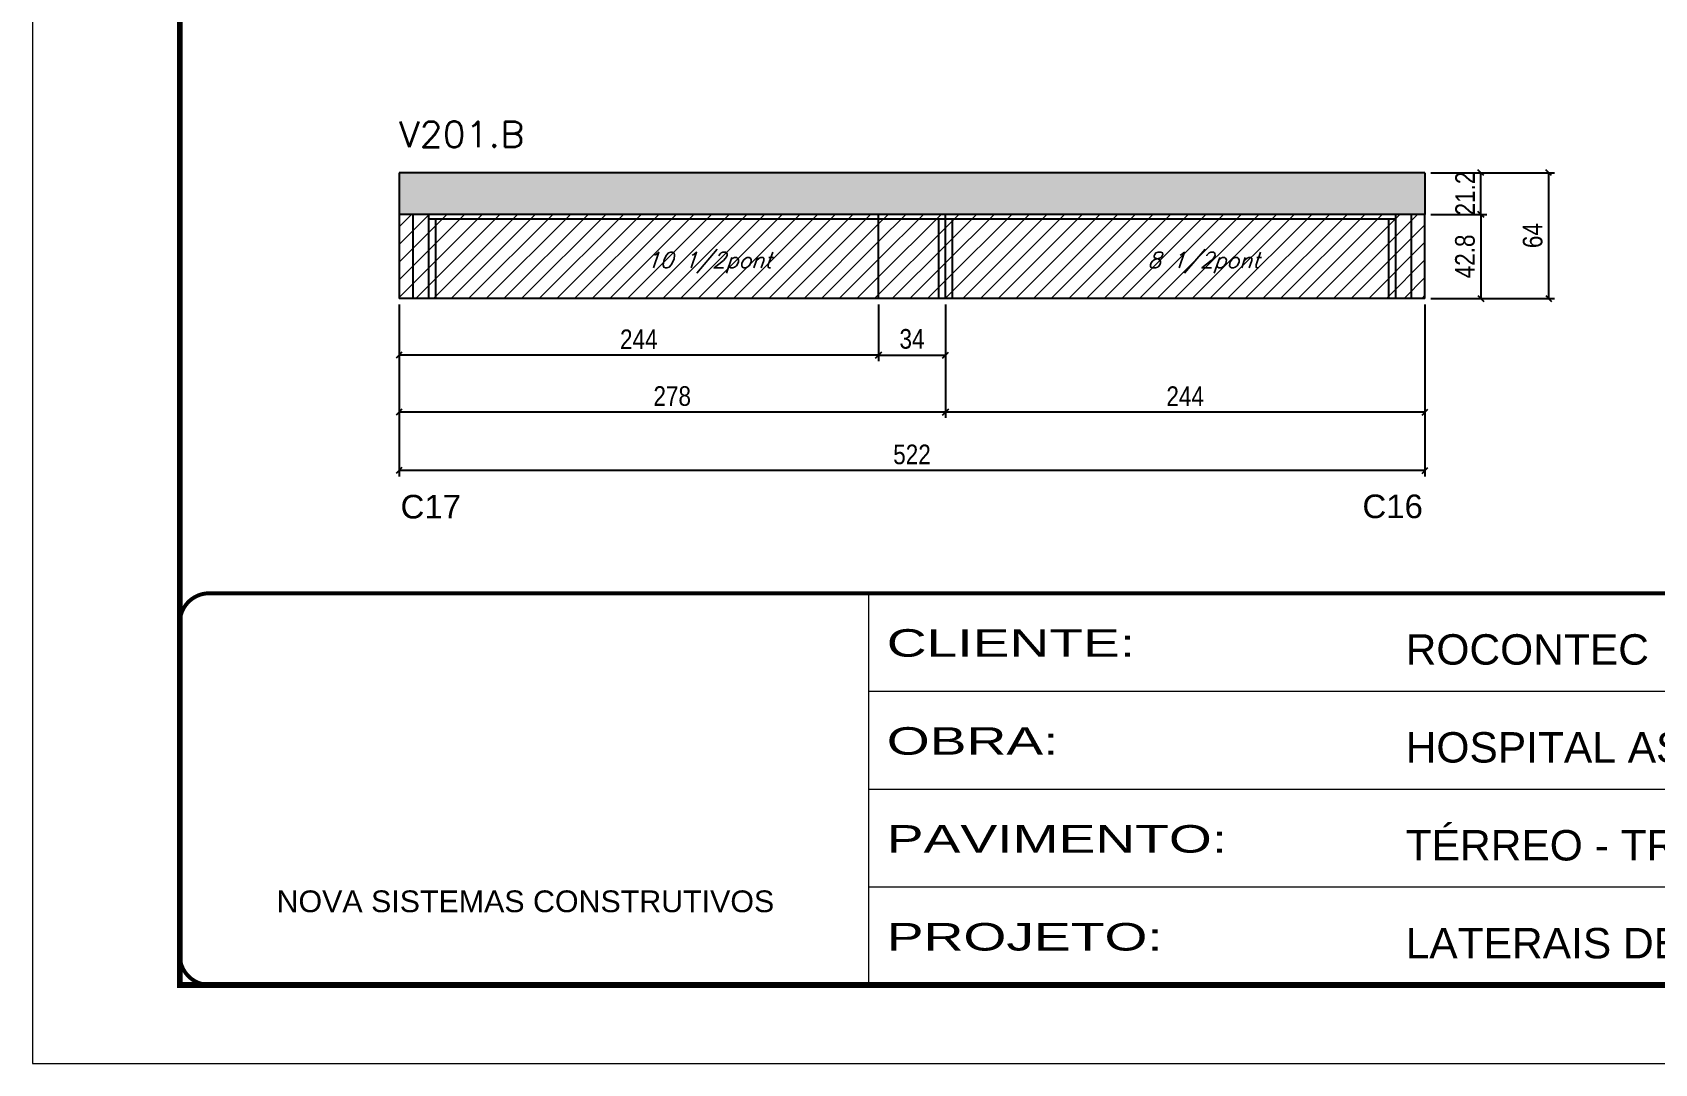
# Model space of a CAD drawing. Extents: x 137137 to 143418, y 10464 to 34486.
# Drawn here: x 138736 to 139561, y 32287 to 32812 of the extents above; entities that cross this region are included whole.
import ezdxf

# ---------------------------------------------------------------- set-up
doc = ezdxf.new("R2010")
doc.units = 0
doc.linetypes.add('CONTINUO', pattern=[0])
doc.linetypes.add('DASHED', pattern=[0.75, 0.5, -0.25])
for name, color, linetype in [('5', 5, 'Continuous'), ('COTA', 241, 'Continuous'), ('Painéis', 200, 'Continuous'), ('SARR_2.2x7', 40, 'Continuous'), ('SARR_3.5x7', 81, 'Continuous'), ('texto', 7, 'Continuous')]:
    doc.layers.add(name, color=color, linetype=linetype)
for name, color, linetype, lineweight in [('Folhas', 255, 'Continuous', 9), ('Hachura', 251, 'Continuous', 9), ('SARRAFO DE PRESSAO', 251, 'DASHED', 9), ('Texto Seção', 7, 'Continuous', 15)]:
    doc.layers.add(name, color=color, linetype=linetype, lineweight=lineweight)
doc.styles.add('ARIAL', font='arial.ttf')
doc.styles.add('COTA TECNICA', font='techl___.ttf', dxfattribs={"height": 10})
doc.styles.add('REGUA-120', font='ROMANS.shx', dxfattribs={"height": 15})
doc.styles.add('Romans', font='romans.shx')
doc.styles.get("Standard").update_dxf_attribs({"font": 'arial.ttf'})
doc.styles.add('Tecnologia', font='')
doc.styles.get('Tecnologia').set_extended_font_data('Forgotten Futurist')
doc.dimstyles.new('PAINEL', dxfattribs={"dimtxt": 10, "dimasz": 3, "dimexe": 3, "dimexo": 3, "dimgap": 3, "dimtad": 1, "dimdec": 1, "dimzin": 12, "dimdsep": 46, "dimtxsty": 'COTA TECNICA', "dimblk1": 'OBLIQUE', "dimblk2": 'OBLIQUE', "dimsah": 1, "dimcen": 0.9, "dimclrd": 4, "dimclre": 4, "dimclrt": 240, "dimadec": 1, "dimazin": 3, "dimtfac": 1, "dimtdec": 1, "dimtmove": 0, "dimatfit": 3, "dimfxl": 1, "dimtolj": 1, "dimtzin": 12, "dimarcsym": 0})

# ---------------------------------------------------------------- blocks, each defined once
blk = doc.blocks.new('_Oblique')
at = {"color": 0, "linetype": 'ByBlock', "lineweight": -2}
blk.add_line((-0.5, -0.5), (0.5, 0.5), dxfattribs=at)
blk = doc.blocks.new('*D159')
at = {"layer": 'COTA', "color": 4, "linetype": 'ByBlock', "lineweight": -2, "transparency": 16777216}
for p, q in [((139200.3, 32673.4), (139200.3, 32615.62)), ((139444.3, 32673.4), (139444.3, 32615.62)), ((139444.3, 32618.62), (139200.3, 32618.62))]:
    blk.add_line(p, q, dxfattribs=at)
at = {"layer": 'Defpoints', "color": 0, "linetype": 'ByBlock', "transparency": 16777216}
for p in [(139200.3, 32676.4), (139444.3, 32676.4), (139200.3, 32618.62)]:
    blk.add_point(p, dxfattribs=at)
at = {"layer": 'COTA', "color": 4, "linetype": 'ByBlock', "lineweight": -2, "transparency": 16777216, "xscale": 3, "yscale": 3, "zscale": 3, "rotation": 180}
blk.add_blockref('_Oblique', (139200.3, 32618.62), dxfattribs=at)
at = {"layer": 'COTA', "color": 4, "linetype": 'ByBlock', "lineweight": -2, "transparency": 16777216, "xscale": 3, "yscale": 3, "zscale": 3}
blk.add_blockref('_Oblique', (139444.3, 32618.62), dxfattribs=at)
at = {"layer": 'COTA', "color": 240, "linetype": 'ByBlock', "transparency": 16777216, "insert": (139322.3, 32626.7), "char_height": 10, "attachment_point": 5, "style": 'COTA TECNICA'}
blk.add_mtext('\\A1;244', dxfattribs=at)
blk = doc.blocks.new('*D160')
at = {"layer": 'COTA', "color": 4, "linetype": 'ByBlock', "lineweight": -2, "transparency": 16777216}
for p, q in [((138922.3, 32673.4), (138922.3, 32615.62)), ((139200.3, 32673.4), (139200.3, 32615.62)), ((139200.3, 32618.62), (138922.3, 32618.62))]:
    blk.add_line(p, q, dxfattribs=at)
at = {"layer": 'Defpoints', "color": 0, "linetype": 'ByBlock', "transparency": 16777216}
for p in [(138922.3, 32676.4), (139200.3, 32676.4), (138922.3, 32618.62)]:
    blk.add_point(p, dxfattribs=at)
at = {"layer": 'COTA', "color": 4, "linetype": 'ByBlock', "lineweight": -2, "transparency": 16777216, "xscale": 3, "yscale": 3, "zscale": 3, "rotation": 180}
blk.add_blockref('_Oblique', (138922.3, 32618.62), dxfattribs=at)
at = {"layer": 'COTA', "color": 4, "linetype": 'ByBlock', "lineweight": -2, "transparency": 16777216, "xscale": 3, "yscale": 3, "zscale": 3}
blk.add_blockref('_Oblique', (139200.3, 32618.62), dxfattribs=at)
at = {"layer": 'COTA', "color": 240, "linetype": 'ByBlock', "transparency": 16777216, "insert": (139061.3, 32626.72), "char_height": 10, "attachment_point": 5, "style": 'COTA TECNICA'}
blk.add_mtext('\\A1;278', dxfattribs=at)
blk = doc.blocks.new('*D161')
at = {"layer": 'COTA', "color": 4, "linetype": 'ByBlock', "lineweight": -2, "transparency": 16777216}
for p, q in [((139166.3, 32673.4), (139166.3, 32644.57)), ((139200.3, 32673.4), (139200.3, 32644.57)), ((139166.3, 32647.57), (139200.3, 32647.57))]:
    blk.add_line(p, q, dxfattribs=at)
at = {"layer": 'Defpoints', "color": 0, "linetype": 'ByBlock', "transparency": 16777216}
for p in [(139166.3, 32676.4), (139200.3, 32676.4), (139200.3, 32647.57)]:
    blk.add_point(p, dxfattribs=at)
at = {"layer": 'COTA', "color": 4, "linetype": 'ByBlock', "lineweight": -2, "transparency": 16777216, "xscale": 3, "yscale": 3, "zscale": 3, "rotation": 180}
blk.add_blockref('_Oblique', (139166.3, 32647.57), dxfattribs=at)
at = {"layer": 'COTA', "color": 4, "linetype": 'ByBlock', "lineweight": -2, "transparency": 16777216, "xscale": 3, "yscale": 3, "zscale": 3}
blk.add_blockref('_Oblique', (139200.3, 32647.57), dxfattribs=at)
at = {"layer": 'COTA', "color": 240, "linetype": 'ByBlock', "transparency": 16777216, "insert": (139183.3, 32655.79), "char_height": 10, "attachment_point": 5, "style": 'COTA TECNICA'}
blk.add_mtext('\\A1;34', dxfattribs=at)
blk = doc.blocks.new('*D162')
at = {"layer": 'COTA', "color": 4, "linetype": 'ByBlock', "lineweight": -2, "transparency": 16777216}
for p, q in [((138922.3, 32673.4), (138922.3, 32644.57)), ((139166.3, 32673.4), (139166.3, 32644.57)), ((139166.3, 32647.57), (138922.3, 32647.57))]:
    blk.add_line(p, q, dxfattribs=at)
at = {"layer": 'Defpoints', "color": 0, "linetype": 'ByBlock', "transparency": 16777216}
for p in [(138922.3, 32676.4), (139166.3, 32676.4), (138922.3, 32647.57)]:
    blk.add_point(p, dxfattribs=at)
at = {"layer": 'COTA', "color": 4, "linetype": 'ByBlock', "lineweight": -2, "transparency": 16777216, "xscale": 3, "yscale": 3, "zscale": 3, "rotation": 180}
blk.add_blockref('_Oblique', (138922.3, 32647.57), dxfattribs=at)
at = {"layer": 'COTA', "color": 4, "linetype": 'ByBlock', "lineweight": -2, "transparency": 16777216, "xscale": 3, "yscale": 3, "zscale": 3}
blk.add_blockref('_Oblique', (139166.3, 32647.57), dxfattribs=at)
at = {"layer": 'COTA', "color": 240, "linetype": 'ByBlock', "transparency": 16777216, "insert": (139044.3, 32655.64), "char_height": 10, "attachment_point": 5, "style": 'COTA TECNICA'}
blk.add_mtext('\\A1;244', dxfattribs=at)
blk = doc.blocks.new('*D26')
at = {"layer": 'COTA', "color": 4, "linetype": 'ByBlock', "lineweight": -2, "transparency": 16777216}
for p, q in [((139447.3, 32719.2), (139475.78, 32719.2)), ((139472.78, 32719.2), (139472.78, 32676.4)), ((139447.3, 32676.4), (139475.78, 32676.4))]:
    blk.add_line(p, q, dxfattribs=at)
at = {"layer": 'Defpoints', "color": 0, "linetype": 'ByBlock', "transparency": 16777216}
for p in [(139444.3, 32719.2), (139444.3, 32676.4), (139472.78, 32676.4)]:
    blk.add_point(p, dxfattribs=at)
at = {"layer": 'COTA', "color": 4, "linetype": 'ByBlock', "lineweight": -2, "transparency": 16777216, "xscale": 3, "yscale": 3, "zscale": 3}
for p, rotation in [((139472.78, 32719.2), 90), ((139472.78, 32676.4), 270)]:
    blk.add_blockref('_Oblique', p, dxfattribs=dict(at, rotation=rotation))
at = {"layer": 'COTA', "color": 240, "linetype": 'ByBlock', "transparency": 16777216, "insert": (139464.69, 32697.8), "char_height": 10, "attachment_point": 5, "rotation": 90, "style": 'COTA TECNICA'}
blk.add_mtext('\\A1;42.8', dxfattribs=at)
blk = doc.blocks.new('*D27')
at = {"layer": 'COTA', "color": 4, "linetype": 'ByBlock', "lineweight": -2, "transparency": 16777216}
for p, q in [((139447.3, 32740.4), (139475.78, 32740.4)), ((139472.78, 32719.2), (139472.78, 32740.4)), ((139447.3, 32719.2), (139475.78, 32719.2))]:
    blk.add_line(p, q, dxfattribs=at)
at = {"layer": 'Defpoints', "color": 0, "linetype": 'ByBlock', "transparency": 16777216}
for p in [(139444.3, 32740.4), (139472.78, 32740.4), (139444.3, 32719.2)]:
    blk.add_point(p, dxfattribs=at)
at = {"layer": 'COTA', "color": 4, "linetype": 'ByBlock', "lineweight": -2, "transparency": 16777216, "xscale": 3, "yscale": 3, "zscale": 3}
for p, rotation in [((139472.78, 32740.4), 90), ((139472.78, 32719.2), 270)]:
    blk.add_blockref('_Oblique', p, dxfattribs=dict(at, rotation=rotation))
at = {"layer": 'COTA', "color": 240, "linetype": 'ByBlock', "transparency": 16777216, "insert": (139464.72, 32729.8), "char_height": 10, "attachment_point": 5, "rotation": 90, "style": 'COTA TECNICA'}
blk.add_mtext('\\A1;21.2', dxfattribs=at)
blk = doc.blocks.new('*D28')
at = {"layer": 'COTA', "color": 4, "linetype": 'ByBlock', "lineweight": -2, "transparency": 16777216}
for p, q in [((139447.3, 32740.4), (139510.24, 32740.4)), ((139507.24, 32676.4), (139507.24, 32740.4)), ((139447.3, 32676.4), (139510.24, 32676.4))]:
    blk.add_line(p, q, dxfattribs=at)
at = {"layer": 'Defpoints', "color": 0, "linetype": 'ByBlock', "transparency": 16777216}
for p in [(139444.3, 32740.4), (139507.24, 32740.4), (139444.3, 32676.4)]:
    blk.add_point(p, dxfattribs=at)
at = {"layer": 'COTA', "color": 4, "linetype": 'ByBlock', "lineweight": -2, "transparency": 16777216, "xscale": 3, "yscale": 3, "zscale": 3}
for p, rotation in [((139507.24, 32740.4), 90), ((139507.24, 32676.4), 270)]:
    blk.add_blockref('_Oblique', p, dxfattribs=dict(at, rotation=rotation))
at = {"layer": 'COTA', "color": 240, "linetype": 'ByBlock', "transparency": 16777216, "insert": (139499.14, 32708.4), "char_height": 10, "attachment_point": 5, "rotation": 90, "style": 'COTA TECNICA'}
blk.add_mtext('\\A1;64', dxfattribs=at)
blk = doc.blocks.new('*D164')
at = {"layer": 'COTA', "color": 4, "linetype": 'ByBlock', "lineweight": -2, "transparency": 16777216}
for p, q in [((138922.3, 32673.4), (138922.3, 32585.91)), ((139444.3, 32673.4), (139444.3, 32585.91)), ((139444.3, 32588.91), (138922.3, 32588.91))]:
    blk.add_line(p, q, dxfattribs=at)
at = {"layer": 'Defpoints', "color": 0, "linetype": 'ByBlock', "transparency": 16777216}
for p in [(138922.3, 32676.4), (139444.3, 32676.4), (138922.3, 32588.91)]:
    blk.add_point(p, dxfattribs=at)
at = {"layer": 'COTA', "color": 4, "linetype": 'ByBlock', "lineweight": -2, "transparency": 16777216, "xscale": 3, "yscale": 3, "zscale": 3, "rotation": 180}
blk.add_blockref('_Oblique', (138922.3, 32588.91), dxfattribs=at)
at = {"layer": 'COTA', "color": 4, "linetype": 'ByBlock', "lineweight": -2, "transparency": 16777216, "xscale": 3, "yscale": 3, "zscale": 3}
blk.add_blockref('_Oblique', (139444.3, 32588.91), dxfattribs=at)
at = {"layer": 'COTA', "color": 240, "linetype": 'ByBlock', "transparency": 16777216, "insert": (139183.3, 32597.02), "char_height": 10, "attachment_point": 5, "style": 'COTA TECNICA'}
blk.add_mtext('\\A1;522', dxfattribs=at)
blk = doc.blocks.new('9999999999')
at = {"color": 30, "linetype": 'CONTINUO'}
for p, q in [((98564.56, 34230.21), (98564.56, 34429.45)), ((98564.56, 34379.64), (99583.98, 34379.64)), ((98564.56, 34329.83), (99487.98, 34329.83)), ((98564.56, 34280.02), (99487.98, 34280.02))]:
    blk.add_line(p, q, dxfattribs=at)
at = {"color": 30, "linetype": 'CONTINUO', "const_width": 2}
blk.add_lwpolyline([(99583.98, 34230.21), (99583.98, 34414.45, 0.414214), (99568.98, 34429.45), (98228.98, 34429.45, 0.414214), (98213.98, 34414.45), (98213.98, 34245.21, 0.414214), (98228.98, 34230.21), (99583.98, 34230.21)], format="xyb", dxfattribs=at)
at = {"layer": 'Folhas'}
blk.add_lwpolyline([(98138.98, 34190.21), (99623.98, 34190.21), (99623.98, 35240.21), (98138.98, 35240.21)], close=True, dxfattribs=at)
at = {"layer": 'Folhas', "color": 30, "const_width": 3}
blk.add_lwpolyline([(98213.98, 34230.21), (99583.98, 34230.21), (99583.98, 35200.21), (98213.98, 35200.21)], close=True, dxfattribs=at)
at = {"color": 7, "linetype": 'Continuous', "ltscale": 5, "style": 'ARIAL'}
for s, height, p in [('ROCONTEC', 15.483, (98837.68, 34393.13)), ('HOSPITAL ASSUNÇÃO', 15.4829, (98837.68, 34343.32)), ('TÉRREO - TRECHO III', 15.4829, (98837.68, 34293.51)), ('NOVA SISTEMAS CONSTRUTIVOS', 11.0592, (98263.19, 34267.21)), ('LATERAIS DE VIGAS', 15.4829, (98837.68, 34243.7))]:
    blk.add_text(s, height=height, dxfattribs=at).set_placement(p)
at = {"layer": 'Folhas', "color": 7, "style": 'Tecnologia', "width": 1.5}
for s, p in [('CLIENTE:', (98573.65, 34397.17)), ('OBRA:', (98573.65, 34347.31)), ('PAVIMENTO:', (98573.65, 34297.5)), ('PROJETO:', (98573.65, 34247.69))]:
    blk.add_text(s, height=14, dxfattribs=at).set_placement(p)

msp = doc.modelspace()

# ---------------------------------------------------------------- hatches: boundary and pattern name
at = {"layer": 'COTA', "linetype": 'ByBlock'}
h = msp.add_hatch(dxfattribs=at)
h.set_pattern_fill('AR-CONC', color=256, scale=0.03)
h.set_pattern_definition([(50, (8377.654, -274.766), (5.46554007, -0.47817257), [0.5715, -6.2865]), (355, (8377.654, -274.766), (-1.05730264, 5.73170536), [0.4572, -5.02921753]), (100.4514447, (8378.1096, -274.806), (4.40823741, 5.25353256), [0.48570026, -5.34270734]), (46.1842, (8377.654, -273.242), (8.13237123, -1.26126984), [0.85725, -9.42975]), (96.6355576, (8378.332, -273.347), (7.122124, 7.42278374), [0.7285507, -8.01406824]), (351.184151, (8377.654, -273.242), (7.122124, 7.42278374), [0.685799, -7.54379196]), (21, (8378.416, -273.623), (4.54843174, -3.06795595), [0.5715, -6.2865]), (326, (8378.416, -273.623), (1.85406085, 5.52563898), [0.4572, -5.0292]), (71.451445, (8378.795, -273.8786), (6.40249258, 2.45768307), [0.48570026, -5.34269813]), (37.5, (8377.6542, -274.766), (0.092658098, 2.536651166), [0, -4.96824, 0, -5.1054, 0, -5.04825]), (7.5, (8377.6542, -274.766), (2.004589875, 3.005417245), [0, -2.91084, 0, -4.85394, 0, -1.92405]), (327.5, (8375.955, -274.766), (4.067717855, -0.17186232), [0, -1.905, 0, -5.9436, 0, -7.8867]), (317.5, (8375.193, -274.766), (4.44387544, 0.76279473), [0, -2.4765, 0, -3.94716, 0, -5.6007])])
h.paths.add_polyline_path([(138922.3, 32741), (138922.3, 32719), (139444.3, 32719), (139444.3, 32741)])
at = {"layer": 'Hachura', "linetype": 'ByBlock'}
h = msp.add_hatch(dxfattribs=at)
h.set_pattern_fill('ANSI31', color=256, scale=2)
h.paths.add_polyline_path([(139166.3, 32719.2), (138922.3, 32719.2), (138922.3, 32676.4), (139166.3, 32676.4)])
h.paths.add_polyline_path([(139039.72, 32686.62), (139113.81, 32686.62), (139119.31, 32702.6), (139045.22, 32702.6)], flags=24)
h = msp.add_hatch(dxfattribs=at)
h.set_pattern_fill('ANSI31', color=256, scale=2)
h.paths.add_polyline_path([(139200.3, 32719.2), (139166.3, 32719.2), (139166.3, 32676.4), (139200.3, 32676.4)])
h = msp.add_hatch(dxfattribs=at)
h.set_pattern_fill('ANSI31', color=256, scale=2)
h.paths.add_polyline_path([(139444.3, 32719.2), (139200.3, 32719.2), (139200.3, 32676.4), (139444.3, 32676.4)])
h.paths.add_polyline_path([(139295.31, 32686.62), (139362.93, 32686.62), (139368.43, 32702.6), (139300.81, 32702.6)], flags=24)

# ---------------------------------------------------------------- linework, layer by layer
at = {"layer": 'COTA', "linetype": 'ByBlock'}
for p, q in [((139444.3, 32740.4), (138922.3, 32740.4)), ((138922.3, 32740.4), (138922.3, 32719.2)), ((139444.3, 32740.4), (139444.3, 32719.2))]:
    msp.add_line(p, q, dxfattribs=at)
at = {"layer": 'Painéis', "linetype": 'ByBlock'}
for p, q in [((139444.3, 32719.2), (138922.3, 32719.2)), ((138922.3, 32719.2), (138922.3, 32676.4)), ((139166.3, 32676.4), (139166.3, 32719.2)), ((139200.3, 32676.4), (139200.3, 32719.2)), ((139444.3, 32676.4), (139444.3, 32719.2)), ((139444.3, 32676.4), (138922.3, 32676.4))]:
    msp.add_line(p, q, dxfattribs=at)
at = {"layer": 'SARR_2.2x7', "linetype": 'Continuous'}
for p, q in [((138929.3, 32719.2), (138929.3, 32676.4)), ((138937.3, 32717), (139200.3, 32717)), ((139200.3, 32717), (139429.3, 32717)), ((139437.3, 32719.2), (139437.3, 32676.4))]:
    msp.add_line(p, q, dxfattribs=at)
at = {"layer": 'SARR_3.5x7'}
for p, q in [((138937.3, 32719.2), (138937.3, 32676.4)), ((138940.8, 32717.01), (138940.8, 32676.4)), ((139196.8, 32717), (139196.8, 32676.4)), ((139203.8, 32717), (139203.8, 32676.4)), ((139425.8, 32717), (139425.8, 32676.4)), ((139429.3, 32719.2), (139429.3, 32676.4))]:
    msp.add_line(p, q, dxfattribs=at)

# ---------------------------------------------------------------- block references
at = {"layer": 'SARRAFO DE PRESSAO', "color": 6, "linetype": 'ByBlock'}
msp.add_blockref('9999999999', (40596.81, -1903), dxfattribs=at)

# ---------------------------------------------------------------- texts
at = {"layer": '5', "linetype": 'Continuous'}
for s, p in [('C17', (138923.09, 32564.5)), ('C16', (139412.49, 32564.67))]:
    msp.add_text(s, height=12, rotation=359.99996, dxfattribs=at).set_placement(p)
at = {"layer": 'texto', "color": 2, "char_height": 8, "attachment_point": 5, "style": 'Romans'}
for s, insert in [('{\\Q19;\\C256;10 1/2pont}', (139080.01, 32694.61)), ('{\\Q19;\\C256;8 1/2pont}', (139331.68, 32694.61))]:
    msp.add_mtext(s, dxfattribs=dict(at, insert=insert))
at = {"layer": 'Texto Seção', "style": 'REGUA-120', "width": 1.05}
msp.add_text('V201.B', height=13, dxfattribs=at).set_placement((138922.28, 32753.46))

# ---------------------------------------------------------------- dimensions: what is measured, and where the dimension line sits
at = {"layer": 'COTA', "linetype": 'ByBlock'}
dim = msp.add_linear_dim(base=(139472.78, 32740.4), p1=(139444.3, 32719.2), p2=(139444.3, 32740.4), angle=90, dimstyle='PAINEL', dxfattribs=at)
dim.commit()
dim.dimension.update_dxf_attribs({"geometry": '*D27', "text_midpoint": (139472.78, 32729.8), "dimtype": 161})
for p1, p2, distance, picture, middle in [((139444.3, 32676.4), (139444.3, 32740.4), -62.94, '*D28', (139499.14, 32708.4)), ((139444.3, 32719.2), (139444.3, 32676.4), 28.48, '*D26', (139464.69, 32697.8)), ((139200.3, 32676.4), (138922.3, 32676.4), 57.78, '*D160', (139061.3, 32626.72)), ((139166.3, 32676.4), (138922.3, 32676.4), 28.84, '*D162', (139044.3, 32655.64)), ((139444.3, 32676.4), (138922.3, 32676.4), 87.5, '*D164', (139183.3, 32597.02)), ((139166.3, 32676.4), (139200.3, 32676.4), -28.84, '*D161', (139183.3, 32655.79)), ((139444.3, 32676.4), (139200.3, 32676.4), 57.78, '*D159', (139322.3, 32626.7))]:
    dim = msp.add_aligned_dim(p1=p1, p2=p2, distance=distance, dimstyle='PAINEL', dxfattribs=at)
    dim.commit()
    dim.dimension.update_dxf_attribs({"geometry": picture, "text_midpoint": middle})

doc.saveas('drawing.dxf')
